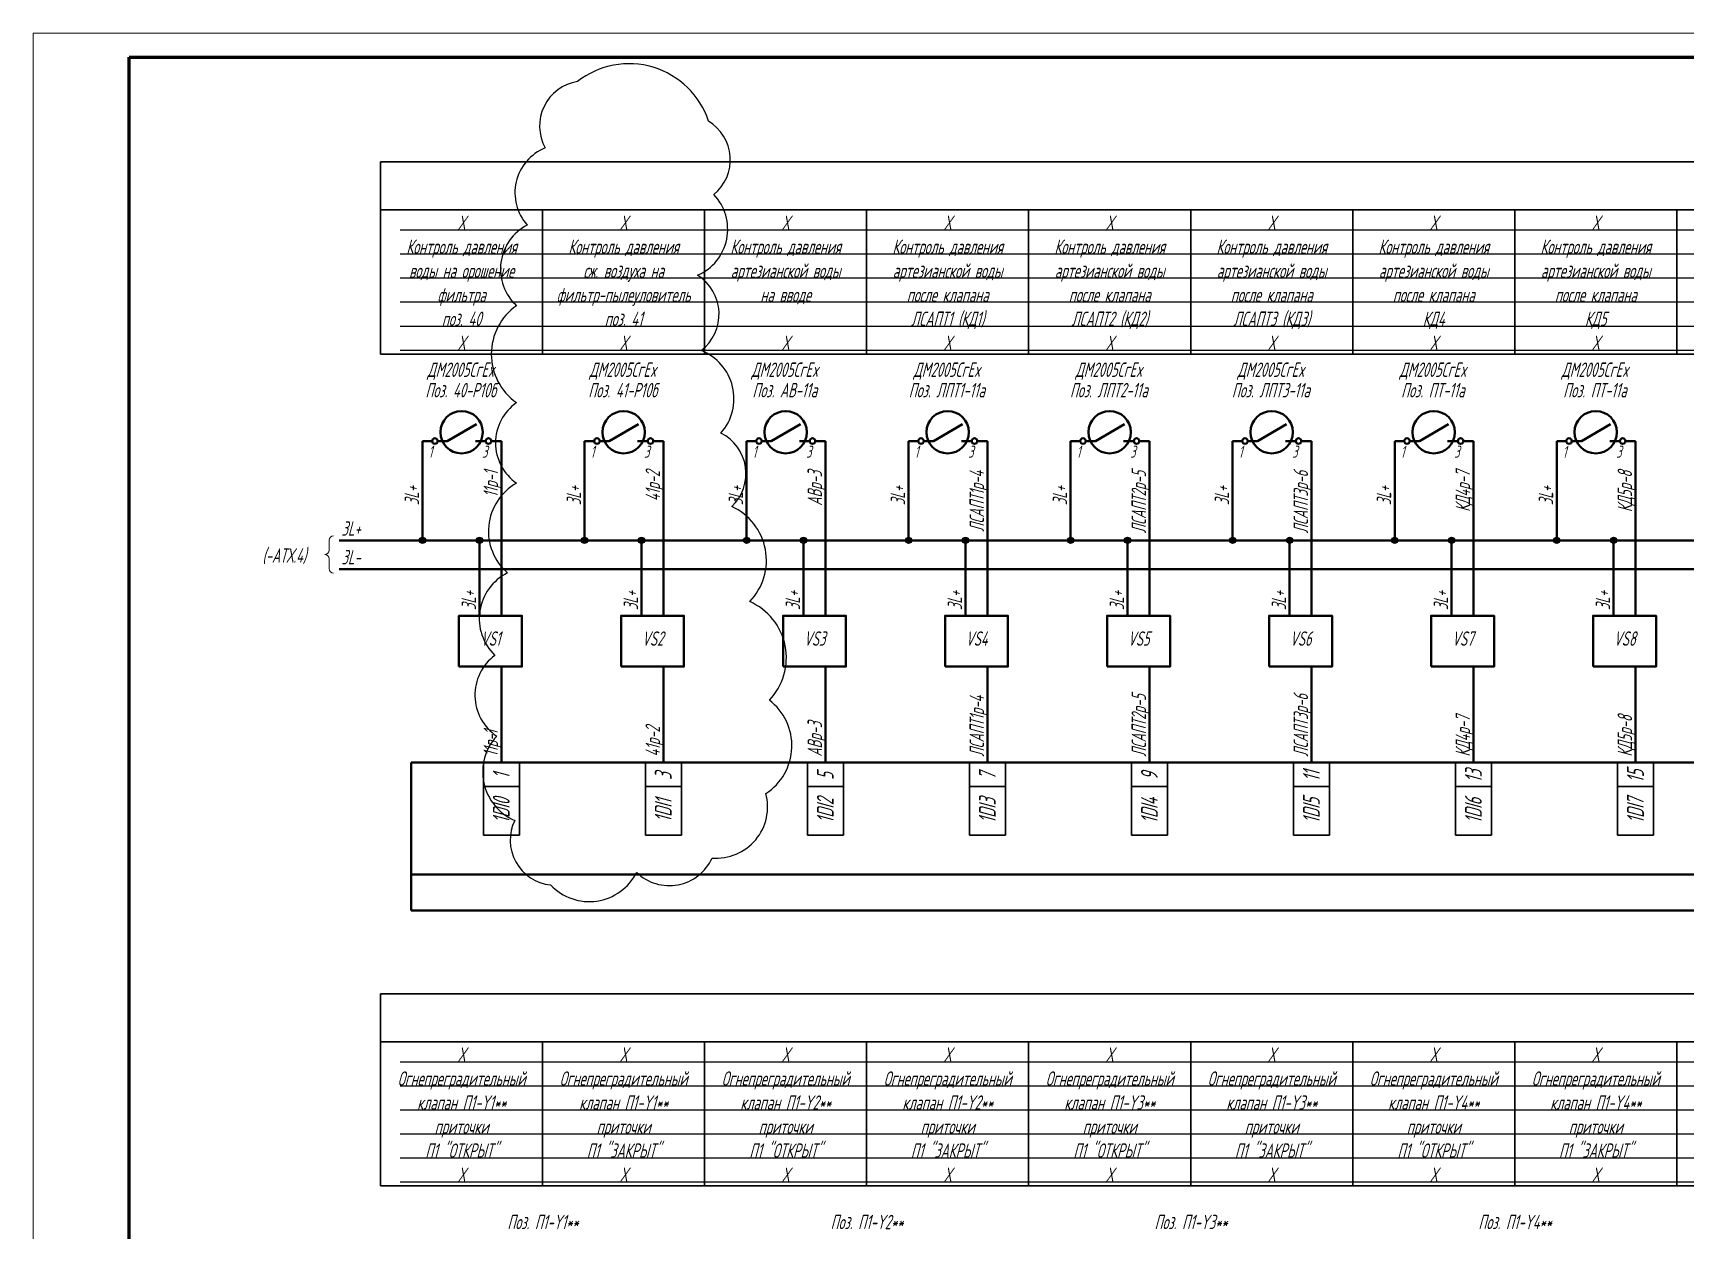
# Model space of a CAD drawing. Header units: millimetres. Extents: x -680 to 9204, y -4430 to 7779.
# Drawn here: x 1700.9 to 2045, y 985.2 to 1234.4 of the extents above; entities that cross this region are included whole.
import ezdxf
from ezdxf.enums import TextEntityAlignment as Align

# ---------------------------------------------------------------- set-up
doc = ezdxf.new("R2010")
doc.units = ezdxf.units.MM
doc.layers.get('Defpoints').update_dxf_attribs({"color": 33})
for name, color, linetype, lineweight in [('Обводка', 6, 'Continuous', 25), ('Толст.рамка', 7, 'Continuous', 60), ('Тонк.рамка', 10, 'Continuous', 20), ('Тонкая', 5, 'Continuous', 20)]:
    doc.layers.add(name, color=color, linetype=linetype, lineweight=lineweight)
doc.layers.add('ТЕКСТ', color=2, linetype='Continuous')
doc.styles.add('Simplex', font='simplex.shx', dxfattribs={"width": 0.7, "oblique": 15})

msp = doc.modelspace()

# ---------------------------------------------------------------- hatches: boundary and pattern name
h = msp.add_hatch(color=256)
edge = h.paths.add_edge_path()
edge.add_arc((1782.005, 1128.842), 0.664, 0, 360)
h = msp.add_hatch(color=256)
edge = h.paths.add_edge_path()
edge.add_arc((1793.855, 1128.842), 0.664, 0, 360)
h = msp.add_hatch(color=256)
edge = h.paths.add_edge_path()
edge.add_arc((1815.727, 1128.842), 0.664, 0, 360)
h = msp.add_hatch(color=256)
edge = h.paths.add_edge_path()
edge.add_arc((1827.577, 1128.842), 0.664, 0, 360)
h = msp.add_hatch(color=256)
edge = h.paths.add_edge_path()
edge.add_arc((1849.449, 1128.842), 0.664, 0, 360)
h = msp.add_hatch(color=256)
edge = h.paths.add_edge_path()
edge.add_arc((1861.299, 1128.842), 0.664, 0, 360)
h = msp.add_hatch(color=256)
edge = h.paths.add_edge_path()
edge.add_arc((1883.171, 1128.842), 0.664, 0, 360)
h = msp.add_hatch(color=256)
edge = h.paths.add_edge_path()
edge.add_arc((1895.022, 1128.842), 0.664, 0, 360)
h = msp.add_hatch(color=256)
edge = h.paths.add_edge_path()
edge.add_arc((1916.893, 1128.842), 0.664, 0, 360)
h = msp.add_hatch(color=256)
edge = h.paths.add_edge_path()
edge.add_arc((1928.744, 1128.842), 0.664, 0, 360)
h = msp.add_hatch(color=256)
edge = h.paths.add_edge_path()
edge.add_arc((1950.616, 1128.842), 0.664, 0, 360)
h = msp.add_hatch(color=256)
edge = h.paths.add_edge_path()
edge.add_arc((1962.466, 1128.842), 0.664, 0, 360)
h = msp.add_hatch(color=256)
edge = h.paths.add_edge_path()
edge.add_arc((1984.338, 1128.842), 0.664, 0, 360)
h = msp.add_hatch(color=256)
edge = h.paths.add_edge_path()
edge.add_arc((1996.188, 1128.842), 0.664, 0, 360)
h = msp.add_hatch(color=256)
edge = h.paths.add_edge_path()
edge.add_arc((2018.06, 1128.842), 0.664, 0, 360)
h = msp.add_hatch(color=256)
edge = h.paths.add_edge_path()
edge.add_arc((2029.911, 1128.842), 0.664, 0, 360)

# ---------------------------------------------------------------- linework, layer by layer
at = {"lineweight": 40}
for p, q in [((1787.151, 1149.503), (1793.213, 1153.003)), ((1820.873, 1149.503), (1826.935, 1153.003)), ((1854.595, 1149.503), (1860.658, 1153.003)), ((1888.318, 1149.503), (1894.38, 1153.003)), ((1922.04, 1149.503), (1928.102, 1153.003)), ((1955.762, 1149.503), (1961.824, 1153.003)), ((1989.484, 1149.503), (1995.546, 1153.003)), ((2023.207, 1149.503), (2029.269, 1153.003)), ((1782.005, 1149.503), (1782.005, 1128.842)), ((1784.005, 1149.503), (1782.005, 1149.503)), ((1787.151, 1149.503), (1785.151, 1149.503)), ((1795.151, 1149.503), (1793.028, 1149.503)), ((1798.42, 1149.503), (1796.297, 1149.503)), ((1798.42, 1149.503), (1798.42, 1113.148)), ((1815.727, 1149.503), (1815.727, 1128.842)), ((1817.727, 1149.503), (1815.727, 1149.503)), ((1820.873, 1149.503), (1818.873, 1149.503)), ((1828.873, 1149.503), (1826.75, 1149.503)), ((1832.142, 1149.503), (1830.02, 1149.503)), ((1832.142, 1149.503), (1832.142, 1113.148)), ((1849.449, 1149.503), (1849.449, 1128.842)), ((1851.449, 1149.503), (1849.449, 1149.503)), ((1854.595, 1149.503), (1852.595, 1149.503)), ((1862.595, 1149.503), (1860.473, 1149.503)), ((1865.865, 1149.503), (1863.742, 1149.503)), ((1865.865, 1149.503), (1865.865, 1113.148)), ((1883.171, 1149.503), (1883.171, 1128.842)), ((1885.171, 1149.503), (1883.171, 1149.503)), ((1888.318, 1149.503), (1886.318, 1149.503)), ((1896.318, 1149.503), (1894.195, 1149.503)), ((1899.587, 1149.503), (1897.464, 1149.503)), ((1899.587, 1149.503), (1899.587, 1113.148)), ((1916.893, 1149.503), (1916.893, 1128.842)), ((1918.893, 1149.503), (1916.893, 1149.503)), ((1922.04, 1149.503), (1920.04, 1149.503)), ((1930.04, 1149.503), (1927.917, 1149.503)), ((1933.309, 1149.503), (1931.186, 1149.503)), ((1933.309, 1149.503), (1933.309, 1113.148)), ((1950.616, 1149.503), (1950.616, 1128.842)), ((1952.616, 1149.503), (1950.616, 1149.503)), ((1955.762, 1149.503), (1953.762, 1149.503)), ((1963.762, 1149.503), (1961.639, 1149.503)), ((1967.031, 1149.503), (1964.908, 1149.503)), ((1967.031, 1149.503), (1967.031, 1113.148)), ((1984.338, 1149.503), (1984.338, 1128.842)), ((1986.338, 1149.503), (1984.338, 1149.503)), ((1989.484, 1149.503), (1987.484, 1149.503)), ((1997.484, 1149.503), (1995.361, 1149.503)), ((2000.754, 1149.503), (1998.631, 1149.503)), ((2000.754, 1149.503), (2000.754, 1113.148)), ((2018.06, 1149.503), (2018.06, 1128.842)), ((2020.06, 1149.503), (2018.06, 1149.503)), ((2023.207, 1149.503), (2021.207, 1149.503)), ((2031.207, 1149.503), (2029.084, 1149.503)), ((2034.476, 1149.503), (2032.353, 1149.503)), ((2034.476, 1149.503), (2034.476, 1113.148)), ((1764.623, 1128.842), (2839.244, 1128.842)), ((1793.855, 1128.842), (1793.855, 1113.148)), ((1827.577, 1128.842), (1827.577, 1113.148)), ((1861.299, 1128.842), (1861.299, 1113.148)), ((1895.022, 1128.842), (1895.022, 1113.148)), ((1928.744, 1128.842), (1928.744, 1113.148)), ((1962.466, 1128.842), (1962.466, 1113.148)), ((1996.188, 1128.842), (1996.188, 1113.148)), ((2029.911, 1128.842), (2029.911, 1113.148)), ((1764.623, 1122.872), (2854.5, 1122.872)), ((1798.42, 1102.578), (1798.42, 1082.652)), ((1832.142, 1102.578), (1832.142, 1082.652)), ((1865.865, 1102.578), (1865.865, 1082.652)), ((1899.587, 1102.578), (1899.587, 1082.652)), ((1933.309, 1102.578), (1933.309, 1082.652)), ((1967.031, 1102.578), (1967.031, 1082.652)), ((2000.754, 1102.578), (2000.754, 1082.652)), ((2034.476, 1102.578), (2034.476, 1082.652)), ((1779.616, 1082.652), (1779.616, 1051.848)), ((1779.616, 1082.652), (2884.923, 1082.652)), ((1779.616, 1059.341), (2884.923, 1059.341)), ((1779.616, 1051.848), (2884.923, 1051.848))]:
    msp.add_line(p, q, dxfattribs=at)
at = {"lineweight": 30}
for p, q in [((1794.686, 1082.652), (1794.686, 1067.506)), ((1802.155, 1082.652), (1802.155, 1067.506)), ((1828.408, 1082.652), (1828.408, 1067.506)), ((1835.877, 1082.652), (1835.877, 1067.506)), ((1862.13, 1082.652), (1862.13, 1067.506)), ((1869.599, 1082.652), (1869.599, 1067.506)), ((1895.852, 1082.652), (1895.852, 1067.506)), ((1903.321, 1082.652), (1903.321, 1067.506)), ((1929.575, 1082.652), (1929.575, 1067.506)), ((1937.044, 1082.652), (1937.044, 1067.506)), ((1963.297, 1082.652), (1963.297, 1067.506)), ((1970.766, 1082.652), (1970.766, 1067.506)), ((1997.019, 1082.652), (1997.019, 1067.506)), ((2004.488, 1082.652), (2004.488, 1067.506)), ((2030.741, 1082.652), (2030.741, 1067.506)), ((2038.21, 1082.652), (2038.21, 1067.506)), ((1794.686, 1077.652), (1802.155, 1077.652)), ((1828.408, 1077.652), (1835.877, 1077.652)), ((1862.13, 1077.652), (1869.599, 1077.652)), ((1895.852, 1077.652), (1903.321, 1077.652)), ((1929.575, 1077.652), (1937.044, 1077.652)), ((1963.297, 1077.652), (1970.766, 1077.652)), ((1997.019, 1077.652), (2004.488, 1077.652)), ((2030.741, 1077.652), (2038.21, 1077.652)), ((1794.686, 1067.506), (1802.155, 1067.506)), ((1828.408, 1067.506), (1835.877, 1067.506)), ((1862.13, 1067.506), (1869.599, 1067.506)), ((1895.852, 1067.506), (1903.321, 1067.506)), ((1929.575, 1067.506), (1937.044, 1067.506)), ((1963.297, 1067.506), (1970.766, 1067.506)), ((1997.019, 1067.506), (2004.488, 1067.506)), ((2030.741, 1067.506), (2038.21, 1067.506))]:
    msp.add_line(p, q, dxfattribs=at)
at = {"lineweight": 40}
for points in [[(1789.589, 1102.578), (1789.589, 1113.148), (1802.687, 1113.148), (1802.687, 1102.578)], [(1823.311, 1102.578), (1823.311, 1113.148), (1836.409, 1113.148), (1836.409, 1102.578)], [(1857.033, 1102.578), (1857.033, 1113.148), (1870.131, 1113.148), (1870.131, 1102.578)], [(1890.755, 1102.578), (1890.755, 1113.148), (1903.853, 1113.148), (1903.853, 1102.578)], [(1924.477, 1102.578), (1924.477, 1113.148), (1937.576, 1113.148), (1937.576, 1102.578)], [(1958.2, 1102.578), (1958.2, 1113.148), (1971.298, 1113.148), (1971.298, 1102.578)], [(1991.922, 1102.578), (1991.922, 1113.148), (2005.02, 1113.148), (2005.02, 1102.578)], [(2025.644, 1102.578), (2025.644, 1113.148), (2038.742, 1113.148), (2038.742, 1102.578)]]:
    msp.add_lwpolyline(points, close=True, dxfattribs=at)
for centre, radius in [((1790.126, 1151.346), 4.408), ((1823.849, 1151.346), 4.408), ((1857.571, 1151.346), 4.408), ((1891.293, 1151.346), 4.408), ((1925.015, 1151.346), 4.408), ((1958.737, 1151.346), 4.408), ((1992.46, 1151.346), 4.408), ((2026.182, 1151.346), 4.408), ((1784.578, 1149.503), 0.573), ((1795.724, 1149.503), 0.573), ((1818.3, 1149.503), 0.573), ((1829.446, 1149.503), 0.573), ((1852.022, 1149.503), 0.573), ((1863.169, 1149.503), 0.573), ((1885.744, 1149.503), 0.573), ((1896.891, 1149.503), 0.573), ((1919.467, 1149.503), 0.573), ((1930.613, 1149.503), 0.573), ((1953.189, 1149.503), 0.573), ((1964.335, 1149.503), 0.573), ((1986.911, 1149.503), 0.573), ((1998.058, 1149.503), 0.573), ((2020.633, 1149.503), 0.573), ((2031.78, 1149.503), 0.573)]:
    msp.add_circle(centre, radius, dxfattribs=at)
for centre in [(1782.005, 1128.842), (1793.855, 1128.842), (1815.727, 1128.842), (1827.577, 1128.842), (1849.449, 1128.842), (1861.299, 1128.842), (1883.171, 1128.842), (1895.022, 1128.842), (1916.893, 1128.842), (1928.744, 1128.842), (1950.616, 1128.842), (1962.466, 1128.842), (1984.338, 1128.842), (1996.188, 1128.842), (2018.06, 1128.842), (2029.911, 1128.842)]:
    msp.add_circle(centre, 0.664)
at = {"layer": 'Defpoints'}
for p, q in [((1777.343, 1193.443), (2852.377, 1193.443)), ((1777.343, 1188.443), (2852.377, 1188.443)), ((1777.343, 1183.443), (2852.377, 1183.443)), ((1777.343, 1178.443), (2852.377, 1178.443)), ((1777.343, 1173.443), (2852.377, 1173.443)), ((1777.343, 1168.443), (2852.377, 1168.443)), ((1777.343, 1020.366), (2852.377, 1020.366)), ((1777.343, 1015.366), (2852.377, 1015.366)), ((1777.343, 1010.366), (2852.377, 1010.366)), ((1777.343, 1005.366), (2852.377, 1005.366)), ((1777.343, 1000.366), (2852.377, 1000.366)), ((1777.343, 995.366), (2852.377, 995.366))]:
    msp.add_line(p, q, dxfattribs=at)
at = {"layer": 'Defpoints', "color": 2}
msp.add_lwpolyline([(1814.251, 1224.29, 0.5205671), (1807.532, 1210.487, 0.5205671), (1807.532, 1210.487, 0.5205671), (1803.799, 1194.445, 0.5205671), (1803.799, 1194.445, 0.5205671), (1801.559, 1177.658, 0.5205671), (1801.559, 1177.658, 0.5205671), (1801.559, 1157.512, 0.5205671), (1801.559, 1157.512, 0.5205671), (1801.559, 1140.724, 0.5205671), (1801.559, 1140.724, 0.5205671), (1799.692, 1122.071, 0.5205671), (1799.692, 1122.071, 0.5205671), (1797.079, 1104.91, 0.5205671), (1797.079, 1104.91, 0.5205671), (1797.452, 1088.122, 0.5205671), (1797.452, 1088.122, 0.5205671), (1801.185, 1070.589, 0.5205671), (1801.185, 1070.589, 0.5205671), (1808.652, 1057.158, 0.5205671), (1808.652, 1057.158, 0.5205671), (1826.571, 1059.77, 0.5205671), (1826.571, 1059.77, 0.5205671), (1842.25, 1062.754, 0.5205671), (1842.25, 1062.754, 0.5205671), (1853.45, 1076.184, 0.5205671), (1853.45, 1076.184, 0.5205671), (1854.196, 1095.584, 0.5205671), (1854.196, 1095.584, 0.5205671), (1850.09, 1116.102, 0.5205671), (1850.09, 1116.102, 0.5205671), (1846.357, 1135.875, 0.5205671), (1846.357, 1135.875, 0.5205671), (1844.117, 1151.17, 0.5205671), (1844.117, 1151.17, 0.5205671), (1840.01, 1168.331, 0.5205671), (1840.01, 1168.331, 0.5205671), (1839.264, 1184, 0.5205671), (1839.264, 1184, 0.5205671), (1842.624, 1200.787, 0.5205671), (1842.624, 1200.787, 0.5205671), (1841.504, 1216.083, 0.5205671), (1841.504, 1216.083, 0.5205671)], format="xyb", close=True, dxfattribs=at)
at = {"layer": 'Обводка', "lineweight": 30}
for p, q in [((1773.265, 1207.596), (2852.377, 1207.596)), ((1773.265, 1167.596), (1773.265, 1207.596)), ((2852.377, 1197.596), (1773.265, 1197.596)), ((1806.987, 1167.596), (1806.987, 1197.596)), ((1840.71, 1167.596), (1840.71, 1197.596)), ((1874.432, 1167.596), (1874.432, 1197.596)), ((1908.154, 1167.596), (1908.154, 1197.596)), ((1941.876, 1167.596), (1941.876, 1197.596)), ((1975.599, 1167.596), (1975.599, 1197.596)), ((2009.321, 1167.596), (2009.321, 1197.596)), ((2043.043, 1167.596), (2043.043, 1197.596)), ((2852.377, 1167.596), (1773.265, 1167.596)), ((1773.265, 1034.519), (2852.377, 1034.519)), ((1773.265, 994.519), (1773.265, 1034.519)), ((2852.377, 1024.519), (1773.265, 1024.519)), ((1806.987, 994.519), (1806.987, 1024.519)), ((1840.71, 994.519), (1840.71, 1024.519)), ((1874.432, 994.519), (1874.432, 1024.519)), ((1908.154, 994.519), (1908.154, 1024.519)), ((1941.876, 994.519), (1941.876, 1024.519)), ((1975.599, 994.519), (1975.599, 1024.519)), ((2009.321, 994.519), (2009.321, 1024.519)), ((2043.043, 994.519), (2043.043, 1024.519)), ((2852.377, 994.519), (1773.265, 994.519))]:
    msp.add_line(p, q, dxfattribs=at)
at = {"layer": 'Толст.рамка'}
for p, q in [((1720.939, 1229.395), (3137.689, 1229.395)), ((1720.939, 645.395), (1720.939, 1229.395))]:
    msp.add_line(p, q, dxfattribs=at)
at = {"layer": 'Тонк.рамка', "color": 1}
for p in [(3142.689, 1234.395), (1700.939, 640.395)]:
    msp.add_line(p, (1700.939, 1234.395), dxfattribs=at)
at = {"layer": 'Тонкая'}
for p, q in [((1762.548, 1126.82), (1762.55, 1128.853)), ((1762.547, 1122.962), (1762.548, 1124.996))]:
    msp.add_line(p, q, dxfattribs=at)
for centre, start, end in [((1763.462, 1128.852), 90, 180), ((1761.636, 1126.82), 270, 0), ((1761.636, 1124.995), 0, 90), ((1763.459, 1122.962), 180, 270)]:
    msp.add_arc(centre, 0.912, start, end, dxfattribs=at)

# ---------------------------------------------------------------- texts
at = {"layer": 'Defpoints', "style": 'Simplex', "oblique": 15, "width": 0.6}
for p in [(1790.126, 1193.443), (1823.849, 1193.443), (1857.571, 1193.443), (1891.293, 1193.443), (1925.015, 1193.443), (1958.737, 1193.443), (1992.46, 1193.443), (2026.182, 1193.443), (1790.126, 1168.443), (1823.849, 1168.443), (1857.571, 1168.443), (1891.293, 1168.443), (1925.015, 1168.443), (1958.737, 1168.443), (1992.46, 1168.443), (2026.182, 1168.443), (1790.126, 1020.366), (1823.849, 1020.366), (1857.571, 1020.366), (1891.293, 1020.366), (1925.015, 1020.366), (1958.737, 1020.366), (1992.46, 1020.366), (2026.182, 1020.366), (1790.126, 995.366), (1823.849, 995.366), (1857.571, 995.366), (1891.293, 995.366), (1925.015, 995.366), (1958.737, 995.366), (1992.46, 995.366), (2026.182, 995.366)]:
    msp.add_text('Х', height=3, dxfattribs=at).set_placement(p, align=Align.CENTER)
at = {"layer": 'Обводка', "style": 'Simplex', "oblique": 15, "width": 0.6}
for s, p in [('1', (1800.14, 1079.783)), ('3', (1833.862, 1079.783)), ('5', (1867.584, 1079.783)), ('7', (1901.306, 1079.783)), ('9', (1935.029, 1079.783)), ('11', (1968.751, 1079.783)), ('13', (2002.473, 1079.783)), ('15', (2036.195, 1079.783))]:
    msp.add_text(s, height=3.5, rotation=90, dxfattribs=at).set_placement(p, align=Align.CENTER)
at = {"layer": 'Обводка', "lineweight": -3, "style": 'Simplex', "oblique": 15, "width": 0.6}
for s, p in [('1DI0', (1800.14, 1072.625)), ('1DI1', (1833.862, 1072.625)), ('1DI2', (1867.584, 1072.625)), ('1DI3', (1901.306, 1072.625)), ('1DI4', (1935.029, 1072.625)), ('1DI5', (1968.751, 1072.625)), ('1DI6', (2002.473, 1072.625)), ('1DI7', (2036.195, 1072.625))]:
    msp.add_text(s, height=3.5, rotation=90, dxfattribs=at).set_placement(p, align=Align.CENTER)
at = {"layer": 'ТЕКСТ', "style": 'Simplex', "oblique": 15, "width": 0.6}
for s, p in [('Контроль давления', (1790.126, 1188.443)), ('Контроль давления', (1823.849, 1188.443)), ('Контроль давления', (1857.571, 1188.443)), ('Контроль давления', (1891.293, 1188.443)), ('Контроль давления', (1925.015, 1188.443)), ('Контроль давления', (1958.737, 1188.443)), ('Контроль давления', (1992.46, 1188.443)), ('Контроль давления', (2026.182, 1188.443)), ('воды на орошение', (1790.126, 1183.443)), ('сж. воздуха на', (1823.849, 1183.443)), ('артезианской воды', (1857.571, 1183.443)), ('артезианской воды', (1891.293, 1183.443)), ('артезианской воды', (1925.015, 1183.443)), ('артезианской воды', (1958.737, 1183.443)), ('артезианской воды', (1992.46, 1183.443)), ('артезианской воды', (2026.182, 1183.443)), ('фильтра', (1790.126, 1178.443)), ('фильтр-пылеуловитель', (1823.849, 1178.443)), ('на вводе', (1857.571, 1178.443)), ('после клапана', (1891.293, 1178.443)), ('после клапана', (1925.015, 1178.443)), ('после клапана', (1958.737, 1178.443)), ('после клапана', (1992.46, 1178.443)), ('после клапана', (2026.182, 1178.443)), ('ЛСАПТ1 (КД1)', (1891.293, 1173.443)), ('ЛСАПТ2 (КД2)', (1925.015, 1173.443)), ('ЛСАПТ3 (КД3)', (1958.737, 1173.443)), ('поз. 40', (1790.126, 1173.443)), ('поз. 41', (1823.849, 1173.443)), ('КД4', (1992.46, 1173.443)), ('КД5', (2026.182, 1173.443)), ('VS1', (1796.138, 1106.91)), ('VS2', (1829.86, 1106.91)), ('VS3', (1863.582, 1106.91)), ('VS4', (1897.304, 1106.91)), ('VS5', (1931.027, 1106.91)), ('VS6', (1964.749, 1106.91)), ('VS7', (1998.471, 1106.91)), ('VS8', (2032.193, 1106.91)), ('Огнепреградительный', (1790.126, 1015.366)), ('Огнепреградительный', (1823.849, 1015.366)), ('Огнепреградительный', (1857.571, 1015.366)), ('Огнепреградительный', (1891.293, 1015.366)), ('Огнепреградительный', (1925.015, 1015.366)), ('Огнепреградительный', (1958.737, 1015.366)), ('Огнепреградительный', (1992.46, 1015.366)), ('Огнепреградительный', (2026.182, 1015.366)), ('клапан П1-Y1**', (1790.126, 1010.366)), ('клапан П1-Y1**', (1823.849, 1010.366)), ('клапан П1-Y2**', (1857.571, 1010.366)), ('клапан П1-Y2**', (1891.293, 1010.366)), ('клапан П1-Y3**', (1925.015, 1010.366)), ('клапан П1-Y3**', (1958.737, 1010.366)), ('клапан П1-Y4**', (1992.46, 1010.366)), ('клапан П1-Y4**', (2026.182, 1010.366)), ('приточки', (1790.126, 1005.366)), ('приточки', (1823.849, 1005.366)), ('приточки', (1857.571, 1005.366)), ('приточки', (1891.293, 1005.366)), ('приточки', (1925.015, 1005.366)), ('приточки', (1958.737, 1005.366)), ('приточки', (1992.46, 1005.366)), ('приточки', (2026.182, 1005.366)), ('П1 "ОТКРЫТ"', (1790.126, 1000.366)), ('П1 "ЗАКРЫТ"', (1823.849, 1000.366)), ('П1 "ОТКРЫТ"', (1857.571, 1000.366)), ('П1 "ЗАКРЫТ"', (1891.293, 1000.366)), ('П1 "ОТКРЫТ"', (1925.015, 1000.366)), ('П1 "ЗАКРЫТ"', (1958.737, 1000.366)), ('П1 "ОТКРЫТ"', (1992.46, 1000.366)), ('П1 "ЗАКРЫТ"', (2026.182, 1000.366))]:
    msp.add_text(s, height=3, dxfattribs=at).set_placement(p, align=Align.CENTER)
at = {"layer": 'ТЕКСТ', "color": 3, "style": 'Simplex', "oblique": 15, "width": 0.6}
for s, p in [('ДМ2005СгEx', (1789.945, 1164.049)), ('ДМ2005СгEx', (1823.667, 1164.049)), ('ДМ2005СгEx', (1857.39, 1164.049)), ('ДМ2005СгEx', (1891.112, 1164.049)), ('ДМ2005СгEx', (1924.834, 1164.049)), ('ДМ2005СгEx', (1958.556, 1164.049)), ('ДМ2005СгEx', (1992.279, 1164.049)), ('ДМ2005СгEx', (2026.001, 1164.049)), ('Поз. 40-Р10б', (1789.945, 1160.106)), ('Поз. 41-Р10б', (1823.667, 1160.106)), ('Поз. АВ-11а', (1857.39, 1160.106)), ('Поз. ЛПТ1-11а', (1891.112, 1160.106)), ('Поз. ЛПТ2-11а', (1924.834, 1160.106)), ('Поз. ЛПТ3-11а', (1958.556, 1160.106)), ('Поз. ПТ-11а', (1992.279, 1160.106)), ('Поз. ПТ-11а', (2026.001, 1160.106)), ('Поз. П1-Y1**', (1807.043, 987.028)), ('Поз. П1-Y2**', (1874.488, 987.028)), ('Поз. П1-Y3**', (1941.932, 987.028)), ('Поз. П1-Y4**', (2009.377, 987.028))]:
    msp.add_text(s, height=3, dxfattribs=at).set_placement(p, align=Align.MIDDLE)
at = {"layer": 'ТЕКСТ', "color": 2, "style": 'Simplex', "oblique": 15, "width": 0.6}
for s, p in [('1', (1783.253, 1146.044)), ('3', (1794.399, 1146.044)), ('1', (1816.975, 1146.044)), ('3', (1828.122, 1146.044)), ('1', (1850.697, 1146.044)), ('3', (1861.844, 1146.044)), ('1', (1884.42, 1146.044)), ('3', (1895.566, 1146.044)), ('1', (1918.142, 1146.044)), ('3', (1929.288, 1146.044)), ('1', (1951.864, 1146.044)), ('3', (1963.011, 1146.044)), ('1', (1985.586, 1146.044)), ('3', (1996.733, 1146.044)), ('1', (2019.309, 1146.044)), ('3', (2030.455, 1146.044))]:
    msp.add_text(s, height=2.5, dxfattribs=at).set_placement(p)
at = {"layer": 'ТЕКСТ', "style": 'Simplex', "oblique": 15, "width": 0.6}
for s, p in [('11p-1', (1797.69, 1143.297)), ('41p-2', (1831.412, 1143.297)), ('АВp-3', (1865.134, 1143.297)), ('ЛСАПТ1p-4', (1898.856, 1143.297)), ('ЛСАПТ2p-5', (1932.579, 1143.297)), ('ЛСАПТ3p-6', (1966.301, 1143.297)), ('КД4p-7', (2000.023, 1143.297)), ('КД5p-8', (2033.745, 1143.297))]:
    msp.add_text(s, height=3, rotation=90, dxfattribs=at).set_placement(p, align=Align.RIGHT)
at = {"layer": 'ТЕКСТ', "color": 1, "style": 'Simplex', "oblique": 15, "width": 0.6}
for p in [(1781.274, 1136.163), (1814.996, 1136.163), (1848.718, 1136.163), (1882.441, 1136.163), (1916.163, 1136.163), (1949.885, 1136.163), (1983.607, 1136.163), (2017.33, 1136.163), (1793.124, 1114.34), (1826.847, 1114.34), (1860.569, 1114.34), (1894.291, 1114.34), (1928.013, 1114.34), (1961.736, 1114.34), (1995.458, 1114.34), (2029.18, 1114.34)]:
    msp.add_text('3L+', height=3, rotation=90, dxfattribs=at).set_placement(p)
for s, p in [('3L+', (1765.146, 1129.811)), ('3L-', (1765.146, 1123.84))]:
    msp.add_text(s, height=3, dxfattribs=at).set_placement(p)
msp.add_text('(-АТХ.4)', height=3, dxfattribs=at).set_placement((1753.219, 1124.198), align=Align.CENTER)
at = {"layer": 'ТЕКСТ', "style": 'Simplex', "oblique": 15, "width": 0.6}
for s, p in [('ЛСАПТ2p-5', (1932.579, 1083.844)), ('ЛСАПТ1p-4', (1898.856, 1083.844)), ('ЛСАПТ3p-6', (1966.301, 1083.844)), ('41p-2', (1831.412, 1083.844)), ('АВp-3', (1865.134, 1083.844)), ('КД4p-7', (2000.023, 1083.844)), ('КД5p-8', (2033.745, 1083.844)), ('11p-1', (1797.69, 1083.844))]:
    msp.add_text(s, height=3, rotation=90, dxfattribs=at).set_placement(p)

doc.saveas('drawing.dxf')
